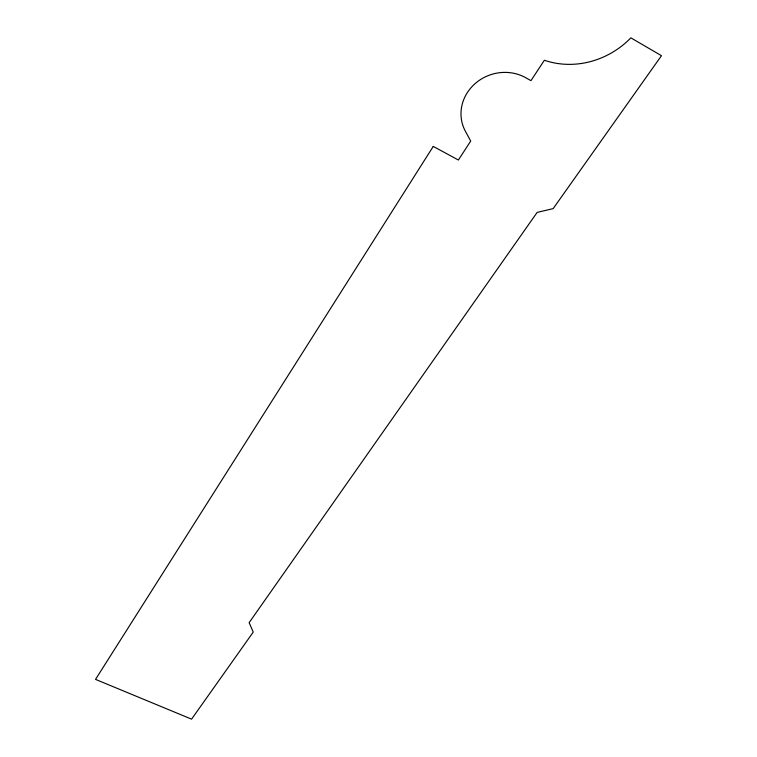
<?xml version="1.0" encoding="UTF-8"?>
<svg xmlns="http://www.w3.org/2000/svg" width="757" height="757" viewBox="0 0 757 757"><rect width="100%" height="100%" fill="white"/><g stroke="black" fill="none" stroke-linecap="round" stroke-linejoin="round"><path stroke-width="1.14" d="M433.25 146.423L95.533 679.389L191.568 719.15L253.235 632.095L249.129 622.67L537.129 212.414L553.159 208.62L661.467 55.696L630.865 37.85A82.106 75.795 -40.5 0 1 544.378 60.257L530.95 80.658L525.822 77.772A42.354 39.307 -18.6 0 0 474.98 83.724A42.354 39.307 -18.6 0 0 465.413 131.292L470.703 141.057L458.392 160.02L433.25 146.423"/></g></svg>
